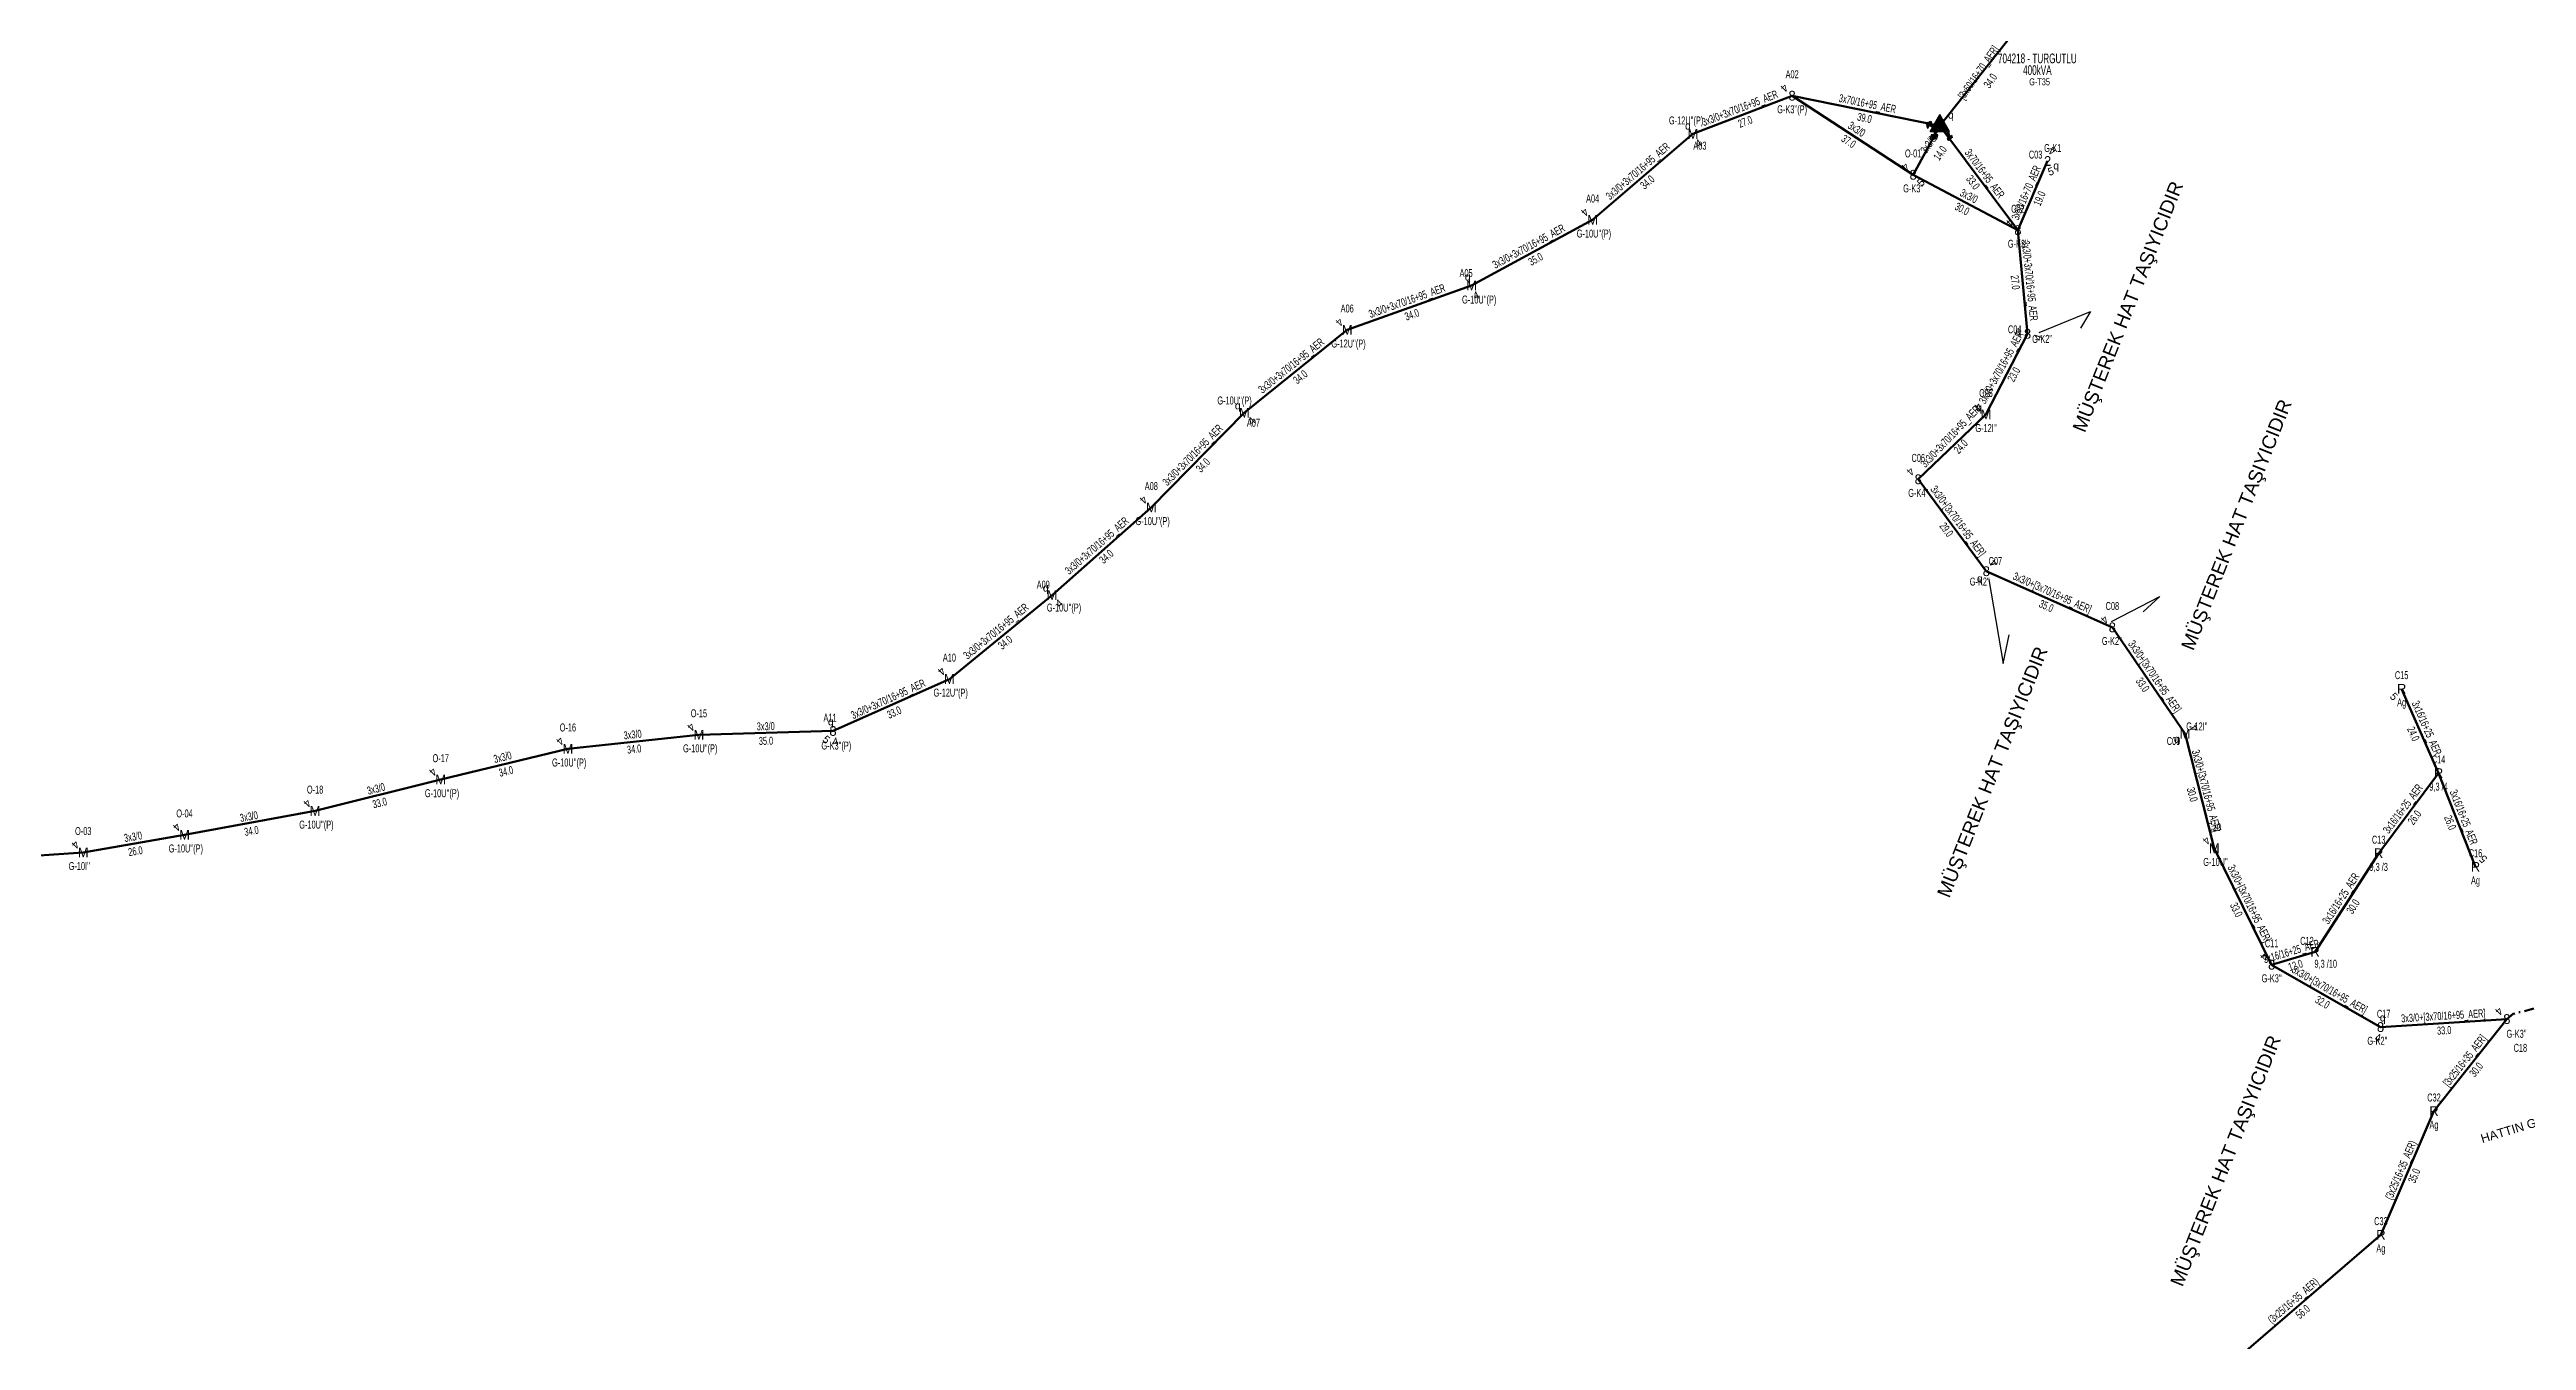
# Model space of a CAD drawing. Header units: millimetres. Extents: x 533588 to 538589, y 4082985 to 4086946.
# Drawn here: x 534808 to 535445, y 4086066 to 4086398 of the extents above; entities that cross this region are included whole.
import ezdxf
from ezdxf.enums import TextEntityAlignment as Align

# ---------------------------------------------------------------- set-up
doc = ezdxf.new("R2010")
doc.units = ezdxf.units.MM
doc.linetypes.add('DASHDOT', pattern=[5, 2.5, -1.25, 0, -1.25])
for name, color, linetype, lineweight in [('DIREK_AG_MEVCUT', 120, 'Continuous', 25), ('DIREK_AG_YENI', 108, 'Continuous', 25), ('DIREK_OG_YENI', 10, 'Continuous', 25), ('HAT_AG_HAVAI_BYSK', 3, 'Continuous', 50), ('HAT_AG_HAVAI_MEVCUT', 126, 'Continuous', 50), ('HAT_AG_HAVAI_YENI', 3, 'Continuous', 50), ('HAT_OG_HAVAI_YENI', 1, 'Continuous', 70), ('HAT_OG_YERALTI_YENI', 1, 'DASHDOT', 70), ('KULLANICI', 1, 'Continuous', 25), ('TRAFO_TADILAT_BYSK', 5, 'Continuous', 30), ('TRAFO_YENI', 5, 'Continuous', 30)]:
    doc.layers.add(name, color=color, linetype=linetype, lineweight=lineweight)
doc.styles.add('Direk', font='B_CAD')
doc.styles.get("Standard").update_dxf_attribs({"font": 'Arial'})

# ---------------------------------------------------------------- blocks, each defined once
blk = doc.blocks.new('YENI_DIREK')
h = blk.add_hatch(color=32)
h.paths.add_polyline_path([(-3.28, -0.5), (-3.07, -0.63), (-2.64, 0.1), (-1.87, -0.35), (-1.77, -0.17), (-2.54, 0.28), (-2.11, 1.01), (-2.33, 1.14)])
h.paths.add_polyline_path([(-3.42, -0.17), (-3.29, -0.25), (-2.57, 0.98), (-2.7, 1.06)])
h.paths.add_polyline_path([(-3.5, 0.29), (-3.37, 0.22), (-3.01, 0.82), (-3.14, 0.9)])
h.paths.add_polyline_path([(-3.41, 0.73), (-3.54, 0.81), (-3.62, 0.68), (-3.49, 0.61)])
h.paths.add_polyline_path([(-1.26, -1.44), (-1.46, -1.44), (-1.47, -2.34), (-2.22, -2.34), (-2.48, -3.47), (-2.38, -3.47), (-2.17, -2.54), (-1.87, -2.54), (-2.08, -3.47), (-1.98, -3.47), (-1.77, -2.54), (-1.47, -2.54), (-1.68, -3.48), (-1.58, -3.48), (-1.37, -2.54), (-1.07, -2.54), (-1.28, -3.48), (-1.18, -3.48), (-0.97, -2.54), (-0.67, -2.55), (-0.88, -3.48), (-0.78, -3.48), (-0.52, -2.35), (-1.27, -2.34)])
at = {"layer": 'TRAFO_YENI'}
for points in [[(2.31, -1.57), (2.08, -1.92), (2.04, -1.44), (1.9, -1.44), (1.98, -2.32), (2.21, -1.96), (2.27, -2.67), (2.06, -2.67), (2.36, -2.87), (2.36, -2.86), (2.6, -2.49), (2.41, -2.63)], [(2.31, -1.57), (2.08, -1.92), (2.04, -1.44), (1.9, -1.44), (1.98, -2.32), (2.21, -1.96), (2.27, -2.67), (2.06, -2.67), (2.36, -2.87), (1.94, -3.19), (2.16, -3.79), (2.22, -3.74), (2.04, -3.26), (2.22, -3.13), (2.4, -3.6), (2.46, -3.56), (2.28, -3.08), (2.46, -2.94), (2.64, -3.42), (2.69, -3.38), (2.51, -2.9), (2.69, -2.76), (2.87, -3.24), (2.93, -3.2), (2.75, -2.72), (2.93, -2.58), (3.11, -3.06), (3.17, -3.01), (2.95, -2.42), (2.36, -2.86), (2.6, -2.49), (2.41, -2.63)], [(2.93, -2.58), (3.11, -3.06), (3.17, -3.01), (2.95, -2.42), (2.36, -2.86), (2.6, -2.49), (2.41, -2.63), (2.31, -1.57), (2.08, -1.92), (2.04, -1.44), (1.9, -1.44), (1.98, -2.32), (2.21, -1.96), (2.27, -2.67), (2.06, -2.67), (2.36, -2.87), (1.94, -3.19), (2.16, -3.79), (2.22, -3.74), (2.04, -3.26), (2.22, -3.13), (2.4, -3.6), (2.46, -3.56), (2.28, -3.08), (2.46, -2.94), (2.64, -3.42), (2.69, -3.38), (2.51, -2.9), (2.69, -2.76), (2.87, -3.24), (2.93, -3.2), (2.75, -2.72)]]:
    blk.add_hatch(color=32, dxfattribs=at).paths.add_polyline_path(points)
at = {"layer": 'TRAFO_TADILAT_BYSK', "color": 32, "flags": 128}
for points in [[(-3.49, 0.61), (-3.41, 0.73), (-3.54, 0.81), (-3.62, 0.68), (-3.49, 0.61)], [(-3.37, 0.22), (-3.01, 0.82), (-3.14, 0.9), (-3.5, 0.29), (-3.37, 0.22)], [(-3.29, -0.25), (-2.57, 0.98), (-2.7, 1.06), (-3.42, -0.17), (-3.29, -0.25)], [(-1.77, -0.17), (-2.54, 0.28), (-2.11, 1.01), (-2.33, 1.14), (-3.28, -0.5), (-3.07, -0.63), (-2.64, 0.1), (-1.87, -0.35), (-1.77, -0.17)], [(-1.26, -1.44), (-1.46, -1.44), (-1.47, -2.34), (-2.22, -2.34), (-2.48, -3.47), (-2.38, -3.47), (-2.17, -2.54), (-1.87, -2.54), (-2.08, -3.47), (-1.98, -3.47), (-1.77, -2.54), (-1.47, -2.54), (-1.68, -3.48), (-1.58, -3.48), (-1.37, -2.54), (-1.07, -2.54), (-1.28, -3.48), (-1.18, -3.48), (-0.97, -2.54), (-0.67, -2.55), (-0.88, -3.48), (-0.78, -3.48), (-0.52, -2.35), (-1.27, -2.34), (-1.26, -1.44)]]:
    blk.add_lwpolyline(points, dxfattribs=at)
at = {"layer": 'TRAFO_YENI', "linetype": 'Continuous'}
for p, q in [((-2.5, -1.44), (0, 2.89)), ((2.5, -1.44), (0, 2.89)), ((-2.5, -1.44), (2.5, -1.44))]:
    blk.add_line(p, q, dxfattribs=at)
at = {"layer": 'TRAFO_YENI', "color": 32, "flags": 128}
blk.add_lwpolyline([(1.9, -1.44), (2.04, -1.44), (2.08, -1.92), (2.31, -1.57), (2.41, -2.63), (2.6, -2.49), (2.36, -2.86), (2.95, -2.42), (3.17, -3.01), (3.11, -3.06), (2.93, -2.58), (2.75, -2.72), (2.93, -3.2), (2.87, -3.24), (2.69, -2.76), (2.51, -2.9), (2.69, -3.38), (2.64, -3.42), (2.46, -2.94), (2.28, -3.08), (2.46, -3.56), (2.4, -3.6), (2.22, -3.13), (2.04, -3.26), (2.22, -3.74), (2.16, -3.79), (1.94, -3.19), (2.36, -2.87), (2.06, -2.67), (2.27, -2.67), (2.21, -1.96), (1.98, -2.32), (1.9, -1.44)], dxfattribs=at)
at = {"layer": 'TRAFO_YENI', "linetype": 'Continuous'}
for points in [[(-2.5, -1.44), (0, -1.44), (0, 2.89)], [(0, -1.44), (0, 2.89), (2.5, -1.44)]]:
    blk.add_solid(points, dxfattribs=at)

msp = doc.modelspace()

# ---------------------------------------------------------------- linework, layer by layer
at = {"layer": 'HAT_AG_HAVAI_BYSK'}
for p, q in [((535315.771102, 4086405.253998), (535294.376977, 4086378.237057)), ((535421.430316, 4086124.91972), (535440.17, 4086148.59))]:
    msp.add_line(p, q, dxfattribs=at)
at = {"layer": 'HAT_AG_HAVAI_MEVCUT'}
for p, q in [((535407.776508, 4086093.129324), (535421.430316, 4086124.91972)), ((535365.134038, 4086056.40134), (535407.776508, 4086093.129324))]:
    msp.add_line(p, q, dxfattribs=at)
at = {"layer": 'HAT_AG_HAVAI_YENI'}
for p, q in [((535256.374602, 4086385.975229), (535294.376977, 4086378.237057)), ((535314.427, 4086351.409), (535294.376977, 4086378.237057)), ((535314.427, 4086351.409), (535322.07738, 4086369.186539)), ((535422.599036, 4086211.838186), (535413.115538, 4086233.503984)), ((535422.599036, 4086211.838186), (535407.21249, 4086191.202698)), ((535422.599036, 4086211.838186), (535432.103285, 4086187.723783)), ((535390.854, 4086165.89), (535407.21249, 4086191.202698)), ((535390.854, 4086165.89), (535379.689, 4086162.555))]:
    msp.add_line(p, q, dxfattribs=at)
at = {"layer": 'HAT_OG_HAVAI_YENI'}
for p, q in [((535256.374602, 4086385.975229), (535230.86103, 4086376.129426)), ((535256.374602, 4086385.975229), (535287.497656, 4086365.64174)), ((535230.86103, 4086376.129426), (535205.069, 4086354.035)), ((535287.497656, 4086365.64174), (535294.376977, 4086378.237057)), ((535314.427, 4086351.409), (535287.497656, 4086365.64174)), ((535205.069, 4086354.035), (535173.953, 4086337.179)), ((535314.427, 4086351.409), (535316.911, 4086324.753)), ((535173.953, 4086337.179), (535141.956, 4086325.765)), ((535141.956, 4086325.765), (535115.494, 4086304.469)), ((535316.911, 4086324.753), (535306.224736, 4086304.022853)), ((535115.494, 4086304.469), (535091.584, 4086280.103)), ((535288.811, 4086287.353), (535306.224736, 4086304.022853)), ((535288.811, 4086287.353), (535306.313, 4086263.722)), ((535091.584, 4086280.103), (535066.064651, 4086257.585596)), ((535306.313, 4086263.722), (535338.724, 4086249.279)), ((535066.064651, 4086257.585596), (535039.657, 4086236.006)), ((535338.724, 4086249.279), (535357.424, 4086221.929)), ((535039.657, 4086236.006), (535009.729, 4086222.645)), ((534975.24, 4086221.688), (534941.548, 4086218.048)), ((535009.729, 4086222.645), (534975.24, 4086221.688)), ((535357.424, 4086221.929), (535364.921, 4086192.479)), ((534941.548, 4086218.048), (534908.845, 4086210.155)), ((534908.845, 4086210.155), (534876.546, 4086202.079)), ((534876.546, 4086202.079), (534842.966, 4086195.949)), ((534842.966, 4086195.949), (534816.919, 4086191.424)), ((534816.919, 4086191.424), (534785.107, 4086189.267)), ((535364.921, 4086192.479), (535379.689, 4086162.555)), ((535379.689, 4086162.555), (535407.693, 4086146.524)), ((535407.693, 4086146.524), (535440.17, 4086148.59))]:
    msp.add_line(p, q, dxfattribs=at)
at = {"layer": 'HAT_OG_YERALTI_YENI', "flags": 128}
msp.add_lwpolyline([(535440.17, 4086148.59), (535441.810278, 4086149.923649), (535477.788175, 4086158.989394), (535480.867108, 4086159.616584), (535483.952013, 4086160.049023)], dxfattribs=at)
at = {"layer": 'KULLANICI'}
for p, q in [((535319.931677, 4086325.133302), (535333.132886, 4086330.529417)), ((535333.132886, 4086330.529417), (535330.531188, 4086326.193253)), ((535306.920642, 4086261.633296), (535310.67865, 4086239.962116)), ((535338.491799, 4086250.809036), (535350.941132, 4086257.219262)), ((535350.941132, 4086257.219262), (535346.656402, 4086253.238175)), ((535310.67865, 4086239.962116), (535312.181853, 4086247.352865))]:
    msp.add_line(p, q, dxfattribs=at)

# ---------------------------------------------------------------- block references
at = {"layer": 'TRAFO_YENI'}
msp.add_blockref('YENI_DIREK', (535294.376977, 4086378.237057), dxfattribs=at)

# ---------------------------------------------------------------- texts
at = {"layer": 'DIREK_AG_MEVCUT', "linetype": 'ByBlock', "width": 0.53}
for s, p in [('C15', (535413.115538, 4086237.003984)), ('Ag', (535413.115538, 4086230.003984)), ('C14', (535422.599036, 4086215.338186)), ('9,3 /4', (535422.599036, 4086208.338186)), ('C13', (535407.21249, 4086194.702698)), ('C16', (535432.103285, 4086191.223783)), ('9,3 /3', (535407.21249, 4086187.702698)), ('Ag', (535432.103285, 4086184.223783))]:
    msp.add_text(s, height=2.05, dxfattribs=at).set_placement(p, align=Align.MIDDLE_CENTER)
at = {"layer": 'DIREK_AG_MEVCUT', "linetype": 'ByBlock', "style": 'Direk'}
for p in [(535413.115538, 4086233.503984), (535422.599036, 4086211.838186), (535407.21249, 4086191.202698), (535432.103285, 4086187.723783)]:
    msp.add_text('R', height=2.5, dxfattribs=at).set_placement(p, align=Align.MIDDLE_CENTER)
at = {"layer": 'DIREK_AG_MEVCUT', "color": 32, "style": 'Direk'}
for rotation, p in [(315.000001, (535411.135639, 4086231.524085)), (495.000001, (535434.083184, 4086189.703682))]:
    msp.add_text('5', height=2, rotation=rotation, dxfattribs=at).set_placement(p, align=Align.MIDDLE_CENTER)
at = {"layer": 'DIREK_AG_MEVCUT', "linetype": 'Continuous', "lineweight": 20, "width": 0.53}
for s, p in [('C12', (535388.753559, 4086168.689669)), ('9,3 /10', (535393.593545, 4086162.802085))]:
    msp.add_text(s, height=2.05, dxfattribs=at).set_placement(p, align=Align.MIDDLE_CENTER)
at = {"layer": 'DIREK_AG_MEVCUT', "linetype": 'Continuous', "lineweight": 20, "style": 'Direk'}
msp.add_text('R', height=2.5, dxfattribs=at).set_placement((535390.854, 4086165.89), align=Align.MIDDLE_CENTER)
at = {"layer": 'DIREK_AG_MEVCUT', "width": 0.53}
for s, p in [('C32', (535421.430316, 4086128.41972)), ('Ag', (535421.430316, 4086121.41972)), ('C33', (535407.776508, 4086096.629324)), ('Ag', (535407.776508, 4086089.629324))]:
    msp.add_text(s, height=2.05, dxfattribs=at).set_placement(p, align=Align.MIDDLE_CENTER)
at = {"layer": 'DIREK_AG_MEVCUT', "style": 'Direk'}
for p in [(535421.430316, 4086124.91972), (535407.776508, 4086093.129324)]:
    msp.add_text('R', height=2.5, dxfattribs=at).set_placement(p, align=Align.MIDDLE_CENTER)
at = {"layer": 'DIREK_AG_YENI', "width": 0.53}
for s, p in [('C03', (535318.987259, 4086370.830058)), ('G-K1', (535323.389012, 4086372.525003))]:
    msp.add_text(s, height=2.05, dxfattribs=at).set_placement(p, align=Align.MIDDLE_CENTER)
at = {"layer": 'DIREK_AG_YENI', "style": 'Direk'}
msp.add_text('2', height=2.5, dxfattribs=at).set_placement((535322.07738, 4086369.186539), align=Align.MIDDLE_CENTER)
at = {"layer": 'DIREK_AG_YENI', "color": 32, "style": 'Direk'}
for s, rotation, p in [('5', 16.993169, (535322.895701, 4086366.508788)), ('4', 515.272029, (535323.248649, 4086371.729791))]:
    msp.add_text(s, height=2, rotation=rotation, dxfattribs=at).set_placement(p, align=Align.MIDDLE_CENTER)
at = {"layer": 'DIREK_AG_YENI', "color": 4, "style": 'Direk'}
msp.add_text('q', height=2, dxfattribs=at).set_placement((535324.284609, 4086368.012597), align=Align.MIDDLE_CENTER)
at = {"layer": 'DIREK_OG_YENI', "color": 32, "style": 'Direk'}
for s, rotation, p in [('4', 225.000001, (535254.394703, 4086387.955128)), ('4', 390.857156, (535232.297148, 4086373.72577)), ('4', 225.000001, (535285.517757, 4086367.621639)), ('5', 45.000001, (535289.477555, 4086363.661841)), ('4', 225.000001, (535203.089101, 4086356.014899)), ('4', 225.000001, (535312.447101, 4086353.388899)), ('4', 384.038827, (535175.093596, 4086334.621845)), ('4', 225.000001, (535139.976101, 4086327.744899)), ('4', 430.9029, (535319.556903, 4086323.836924)), ('4', 225.000001, (535304.244837, 4086306.002752)), ('4', 402.183591, (535117.374224, 4086302.394209)), ('4', 225.000001, (535286.831101, 4086289.332899)), ('4', 225.000001, (535089.604101, 4086282.082899)), ('4', 138.481283, (535308.169021, 4086265.81847)), ('4', 400.339101, (535067.877119, 4086255.451361)), ('4', 225.000001, (535336.744101, 4086251.258899)), ('4', 225.000001, (535037.677101, 4086237.985899)), ('4', 225.000001, (534939.568101, 4086220.027899)), ('4', 225.000001, (534973.260101, 4086223.667899)), ('5', 321.906232, (535008.001539, 4086220.441394)), ('4', 372.790736, (535010.348894, 4086219.914482)), ('4', 121.963223, (535359.799487, 4086223.411249)), ('4', 225.000001, (534906.865101, 4086212.134899)), ('4', 225.000001, (534874.566101, 4086204.058899)), ('4', 225.000001, (534840.986101, 4086197.928899)), ('4', 225.000001, (534814.939101, 4086193.403899)), ('4', 225.000001, (535362.941101, 4086194.458899))]:
    msp.add_text(s, height=2, rotation=rotation, dxfattribs=at).set_placement(p, align=Align.MIDDLE_CENTER)
at = {"layer": 'DIREK_OG_YENI', "width": 0.53}
for s, p in [('A02', (535256.374602, 4086391.475229)), ("G-12U''(P)", (535229.111248, 4086379.622461)), ("G-K3''(P)", (535256.374602, 4086382.475229)), ('A03', (535232.656178, 4086373.124855)), ('O-01', (535287.497656, 4086371.14174)), ("G-K3''", (535287.497656, 4086362.14174)), ('A04', (535205.069, 4086359.535)), ('C02', (535314.427, 4086356.909)), ("G-10U''(P)", (535205.40621, 4086350.535)), ("G-K3''", (535314.427, 4086347.909)), ('A05', (535172.527255, 4086340.375444)), ('A06', (535141.956, 4086331.265)), ("G-10U''(P)", (535175.900046, 4086333.569833)), ("G-12U''(P)", (535142.29321, 4086322.265)), ('C04', (535313.603621, 4086325.898095)), ("G-K2''", (535320.671303, 4086323.451092)), ('C05', (535306.224736, 4086309.522853)), ("G-10U''(P)", (535112.980678, 4086307.614508)), ('A07', (535117.844279, 4086301.875511)), ("G-12I''", (535306.224736, 4086300.522853)), ('C06', (535288.811, 4086292.853)), ('A08', (535091.584, 4086285.603)), ("G-K4''", (535288.811, 4086283.853)), ("G-10U''(P)", (535091.92121, 4086276.603)), ('C07', (535308.633026, 4086266.342587)), ('A09', (535063.799065, 4086260.25339)), ("G-K2''", (535304.627082, 4086261.055879)), ("G-10U''(P)", (535069.132294, 4086254.37043)), ('C08', (535338.724, 4086254.779)), ("G-K2''", (535338.597239, 4086245.779)), ('A10', (535039.657, 4086241.506)), ("G-12U''(P)", (535039.99421, 4086232.506)), ('O-15', (534975.24, 4086227.188)), ('O-16', (534941.548, 4086223.548)), ('A11', (535008.954132, 4086226.058148)), ('C09', (535354.454642, 4086220.076188)), ("G-12I''", (535360.459393, 4086223.823016)), ('O-17', (534908.845, 4086215.655)), ("G-10U''(P)", (534941.88521, 4086214.548)), ("G-10U''(P)", (534975.57721, 4086218.188)), ("G-K3''(P)", (535010.578932, 4086218.90121)), ('O-18', (534876.546, 4086207.579)), ('O-04', (534842.966, 4086201.449)), ("G-10U''(P)", (534909.18221, 4086206.655)), ('O-03', (534816.919, 4086196.924)), ("G-10U''(P)", (534876.88321, 4086198.579)), ('C10', (535364.921, 4086197.979)), ("G-10U''(P)", (534843.30321, 4086192.449)), ("G-10U''", (535365.25821, 4086188.979)), ("G-10I''", (534815.907285, 4086187.924))]:
    msp.add_text(s, height=2.05, dxfattribs=at).set_placement(p, align=Align.MIDDLE_CENTER)
at = {"layer": 'DIREK_OG_YENI', "style": 'Direk'}
for s, p in [('8', (535256.374602, 4086385.975229)), ('M', (535230.86103, 4086376.129426)), ('8', (535287.497656, 4086365.64174)), ('M', (535205.069, 4086354.035)), ('8', (535314.427, 4086351.409)), ('M', (535173.953, 4086337.179)), ('M', (535141.956, 4086325.765)), ('8', (535316.911, 4086324.753)), ('M', (535115.494, 4086304.469)), ('M', (535306.224736, 4086304.022853)), ('8', (535288.811, 4086287.353)), ('M', (535091.584, 4086280.103)), ('8', (535306.313, 4086263.722)), ('M', (535066.064651, 4086257.585596)), ('8', (535338.724, 4086249.279)), ('M', (535039.657, 4086236.006)), ('M', (534975.24, 4086221.688)), ('8', (535009.729, 4086222.645)), ('M', (535357.424, 4086221.929)), ('M', (534941.548, 4086218.048)), ('M', (534908.845, 4086210.155)), ('M', (534876.546, 4086202.079)), ('M', (534842.966, 4086195.949)), ('M', (534816.919, 4086191.424)), ('M', (535364.921, 4086192.479))]:
    msp.add_text(s, height=2.5, dxfattribs=at).set_placement(p, align=Align.MIDDLE_CENTER)
at = {"layer": 'DIREK_OG_YENI', "color": 4, "style": 'Direk'}
for p in [(535229.578781, 4086378.275548), (535172.934611, 4086339.462174), (535314.548586, 4086325.570925), (535113.815229, 4086306.321492), (535304.456969, 4086305.79062), (535064.446375, 4086259.491163), (535304.655838, 4086261.850152), (535009.175523, 4086225.082963), (535355.30303, 4086220.605563), (535408.258551, 4086148.95919)]:
    msp.add_text('q', height=2, dxfattribs=at).set_placement(p, align=Align.MIDDLE_CENTER)
at = {"layer": 'DIREK_OG_YENI', "color": 32, "linetype": 'Continuous', "lineweight": 20, "style": 'Direk'}
for rotation, p in [(225.000001, (535377.709101, 4086164.534899)), (225.000001, (535438.190101, 4086150.569899)), (346.925353, (535407.059583, 4086143.796587))]:
    msp.add_text('4', height=2, rotation=rotation, dxfattribs=at).set_placement(p, align=Align.MIDDLE_CENTER)
at = {"layer": 'DIREK_OG_YENI', "linetype": 'Continuous', "lineweight": 20, "width": 0.53}
for s, p in [('C11', (535379.689, 4086168.055)), ("G-K3''", (535379.689, 4086159.055)), ('C17', (535408.484771, 4086149.933267)), ("G-K3''", (535442.659094, 4086144.800571)), ("G-K2''", (535406.875085, 4086143.002162)), ('C18', (535443.643154, 4086141.181445))]:
    msp.add_text(s, height=2.05, dxfattribs=at).set_placement(p, align=Align.MIDDLE_CENTER)
at = {"layer": 'DIREK_OG_YENI', "linetype": 'Continuous', "lineweight": 20, "style": 'Direk'}
for p in [(535379.689, 4086162.555), (535407.693, 4086146.524), (535440.17, 4086148.59)]:
    msp.add_text('8', height=2.5, dxfattribs=at).set_placement(p, align=Align.MIDDLE_CENTER)
at = {"layer": 'HAT_AG_HAVAI_BYSK', "lineweight": 30, "width": 0.53}
for s, rotation, p in [('[3x50/16+70_AER]', 55.262945, (535305.104861, 4086391.362978)), ('[3x25/16+35_AER]', 51.631613, (535430.133666, 4086137.282457))]:
    msp.add_text(s, height=2.05, rotation=rotation, dxfattribs=at).set_placement(p, align=Align.CENTER)
for s, rotation, p in [('34.0', 55.262945, (535306.50188, 4086390.394299)), ('30.0', 51.631613, (535431.466528, 4086136.227242))]:
    msp.add_text(s, height=2.05, rotation=rotation, dxfattribs=at).set_placement(p, align=Align.TOP_CENTER)
at = {"layer": 'HAT_AG_HAVAI_MEVCUT', "lineweight": 30, "width": 0.53}
for rotation, p in [(66.756731, (535413.8224, 4086109.359962, 267710.715158)), (40.738339, (535385.900558, 4086075.409375, 267703.888254))]:
    msp.add_text('(3x25/16+35_AER)', height=2.05, rotation=rotation, dxfattribs=at).set_placement(p, align=Align.CENTER)
for s, rotation, p in [('35.0', 66.756731, (535415.384424, 4086108.689081, 267710.715158)), ('56.0', 40.738339, (535387.009988, 4086074.121289, 267703.888254))]:
    msp.add_text(s, height=2.05, rotation=rotation, dxfattribs=at).set_placement(p, align=Align.TOP_CENTER)
at = {"layer": 'HAT_AG_HAVAI_YENI', "lineweight": 30, "width": 0.53}
for s, rotation, p in [('3x70/16+95_AER', 348.490588, (535275.545389, 4086382.939051, 267647.188489)), ('3x70/16+95_AER', 306.772702, (535305.082853, 4086365.331874, 267647.188489)), ('3x50/16+70_AER', 66.715874, (535317.471417, 4086360.633767, 267661.03869)), ('3x16/16+25_AER', 293.639835, (535418.635958, 4086223.011923)), ('3x16/16+25_AER', 413.290492, (535414.224338, 4086202.028536, 267703.606245)), ('3x16/16+25_AER', 291.510969, (535428.141956, 4086200.092662, 267716.051643)), ('3x16/16+25_AER', 57.126824, (535398.319285, 4086179.007783)), ('3x16/16+25_AER', 16.631035, (535385.028117, 4086165.037081))]:
    msp.add_text(s, height=2.05, rotation=rotation, dxfattribs=at).set_placement(p, align=Align.CENTER)
for s, rotation, p in [('39.0', 348.490588, (535275.20619, 4086381.273235, 267647.188489)), ('33.0', 306.772702, (535303.721125, 4086364.314183, 267647.188489)), ('19.0', 66.715874, (535319.032962, 4086359.961772, 267661.03869)), ('24.0', 293.639835, (535417.078615, 4086222.330247)), ('26.0', 413.290492, (535415.587188, 4086201.012347, 267703.606245)), ('26.0', 291.510969, (535426.560365, 4086199.469307, 267716.051643)), ('30.0', 57.126824, (535399.747071, 4086178.085054)), ('12.0', 16.631035, (535385.51467, 4086163.408196))]:
    msp.add_text(s, height=2.05, rotation=rotation, dxfattribs=at).set_placement(p, align=Align.TOP_CENTER)
at = {"layer": 'HAT_OG_HAVAI_YENI', "lineweight": 30, "width": 0.53}
for s, rotation, p in [('3x3/0+3x70/16+95_AER', 381.101826, (535243.311793, 4086381.845328, 267615.430515)), ('3x3/0', 326.842385, (535272.401032, 4086376.520078, 267643.748828)), ('3x3/0', 54.8321, (535292.18473, 4086372.797385)), ('3x3/0+3x70/16+95_AER', 40.884526, (535217.357551, 4086365.798052)), ('3x3/0', 332.142581, (535301.35951, 4086359.276866, 267643.748828)), ('3x3/0+3x70/16+95_AER', 388.444279, (535189.106108, 4086346.35464)), ('3x3/0+3x70/16+95_AER', 276.023632, (535316.485558, 4086338.277875, 267658.520751)), ('3x3/0+3x70/16+95_AER', 19.633375, (535157.668954, 4086332.272763)), ('3x3/0+3x70/16+95_AER', 61.305063, (535310.97941, 4086315.604688, 267658.520751)), ('3x3/0+3x70/16+95_AER', 38.825476, (535128.192284, 4086315.779293)), ('3x3/0+3x70/16+95_AER', 46.350477, (535297.766231, 4086297.655596, 267653.20427)), ('3x3/0+3x70/16+95_AER', 45.541705, (535102.932244, 4086292.881325)), ('3x3/0+[3x70/16+95_AER]', 306.525028, (535298.245057, 4086276.043398, 267653.1565)), ('3x3/0+3x70/16+95_AER', 41.218495, (535078.224001, 4086269.529431)), ('3x3/0+[3x70/16+95_AER]', 335.981276, (535322.86448, 4086257.276901, 267669.362)), ('3x3/0+3x70/16+95_AER', 39.459708, (535052.280574, 4086247.498011)), ('3x3/0+[3x70/16+95_AER]', 304.361565, (535348.775668, 4086236.083751, 267678.712)), ('3x3/0+3x70/16+95_AER', 24.559746, (535024.310371, 4086229.927394)), ('3x3/0', 6.166243, (534958.302926, 4086220.713403)), ('3x3/0', 1.021727, (534992.43998, 4086222.84523)), ('3x3/0', 373.569105, (534924.997017, 4086214.928005)), ('3x3/0+[3x70/16+95_AER]', 284.958105, (535361.914442, 4086207.02729, 267682.460745)), ('3x3/0', 374.470059, (534892.470122, 4086206.80738)), ('3x3/0', 370.203974, (534859.692162, 4086199.648115)), ('3x3/0', 369.485848, (534829.901946, 4086194.455245)), ('3x3/0+[3x70/16+95_AER]', 296.266509, (535373.067439, 4086177.893128)), ('3x3/0+[3x70/16+95_AER]', 330.211147, (535394.113316, 4086155.277354)), ('3x3/0+[3x70/16+95_AER]', 363.639923, (535423.877537, 4086148.405285, 267703.8465))]:
    msp.add_text(s, height=2.05, rotation=rotation, dxfattribs=at).set_placement(p, align=Align.CENTER)
for s, rotation, p in [('27.0', 381.101826, (535243.923839, 4086380.259326, 267615.430515)), ('37.0', 326.842385, (535271.471227, 4086375.09689, 267643.748828)), ('14.0', 54.8321, (535293.574425, 4086371.818228)), ('34.0', 40.884526, (535218.470263, 4086364.512801)), ('30.0', 332.142581, (535300.565146, 4086357.773874, 267643.748828)), ('35.0', 388.444279, (535189.915825, 4086344.859863)), ('27.0', 276.023632, (535314.794944, 4086338.099479, 267658.520751)), ('34.0', 19.633375, (535158.240154, 4086330.671598)), ('34.0', 38.825476, (535129.258099, 4086314.454892)), ('23.0', 61.305063, (535312.470631, 4086314.78844, 267658.520751)), ('24.0', 46.350477, (535298.996309, 4086296.482179, 267653.20427)), ('34.0', 45.541705, (535104.145637, 4086291.690662)), ('29.0', 306.525028, (535296.878943, 4086275.031602, 267653.1565)), ('34.0', 41.218495, (535079.344186, 4086268.250687)), ('35.0', 335.981276, (535322.17252, 4086255.724099, 267669.362)), ('34.0', 39.459708, (535053.360984, 4086246.185489)), ('33.0', 304.361565, (535347.372332, 4086235.124249, 267678.712)), ('33.0', 24.559746, (535025.016962, 4086228.381196)), ('35.0', 1.021727, (534992.470294, 4086221.145501)), ('34.0', 6.166243, (534958.485529, 4086219.023239)), ('34.0', 373.569105, (534925.395867, 4086213.275456)), ('33.0', 374.470059, (534892.894908, 4086205.161307)), ('30.0', 284.958105, (535360.272047, 4086206.588498, 267682.460745)), ('34.0', 370.203974, (534859.993322, 4086197.975003)), ('26.0', 369.485848, (534830.182113, 4086192.778491)), ('33.0', 296.266509, (535371.542972, 4086177.140798)), ('32.0', 330.211147, (535393.268747, 4086153.801988)), ('33.0', 363.639923, (535423.985463, 4086146.708715, 267703.8465))]:
    msp.add_text(s, height=2.05, rotation=rotation, dxfattribs=at).set_placement(p, align=Align.TOP_CENTER)
at = {"layer": 'KULLANICI', "linetype": 'Continuous', "lineweight": 20}
for p in [(535342.700145, 4086331.75483), (535370.615375, 4086275.687801), (535307.846325, 4086212.119146), (535367.816755, 4086112.16843)]:
    msp.add_text('MÜŞTEREK HAT TAŞIYICIDIR', height=3.5178, rotation=68.334, dxfattribs=at).set_placement(p, align=Align.MIDDLE_CENTER)
at = {"layer": 'KULLANICI'}
msp.add_text('HATTIN GEÇECEĞİ GÜZERGAHTA  CAN VE MAL GÜVENLİĞİ RİSKİ NEDENİYLE YERALTI OLACAKTIR.', height=2.2707, rotation=16.8868, dxfattribs=at).set_placement((535433.853175, 4086116.689225))
at = {"layer": 'TRAFO_YENI', "width": 0.6}
for s, p in [('704218 - TURGUTLU', (535319.433725, 4086394.314283)), ('400kVA', (535319.433725, 4086391.314283))]:
    msp.add_text(s, height=2.5, dxfattribs=at).set_placement(p, align=Align.CENTER)
msp.add_text('G-T35', height=1.8, dxfattribs=at).set_placement((535320.003184, 4086390.445849), align=Align.TOP_CENTER)
at = {"layer": 'TRAFO_YENI', "color": 4, "style": 'Direk'}
msp.add_text('q', height=2, dxfattribs=at).set_placement((535297.205404, 4086381.065484), align=Align.MIDDLE_CENTER)

doc.saveas('drawing.dxf')
